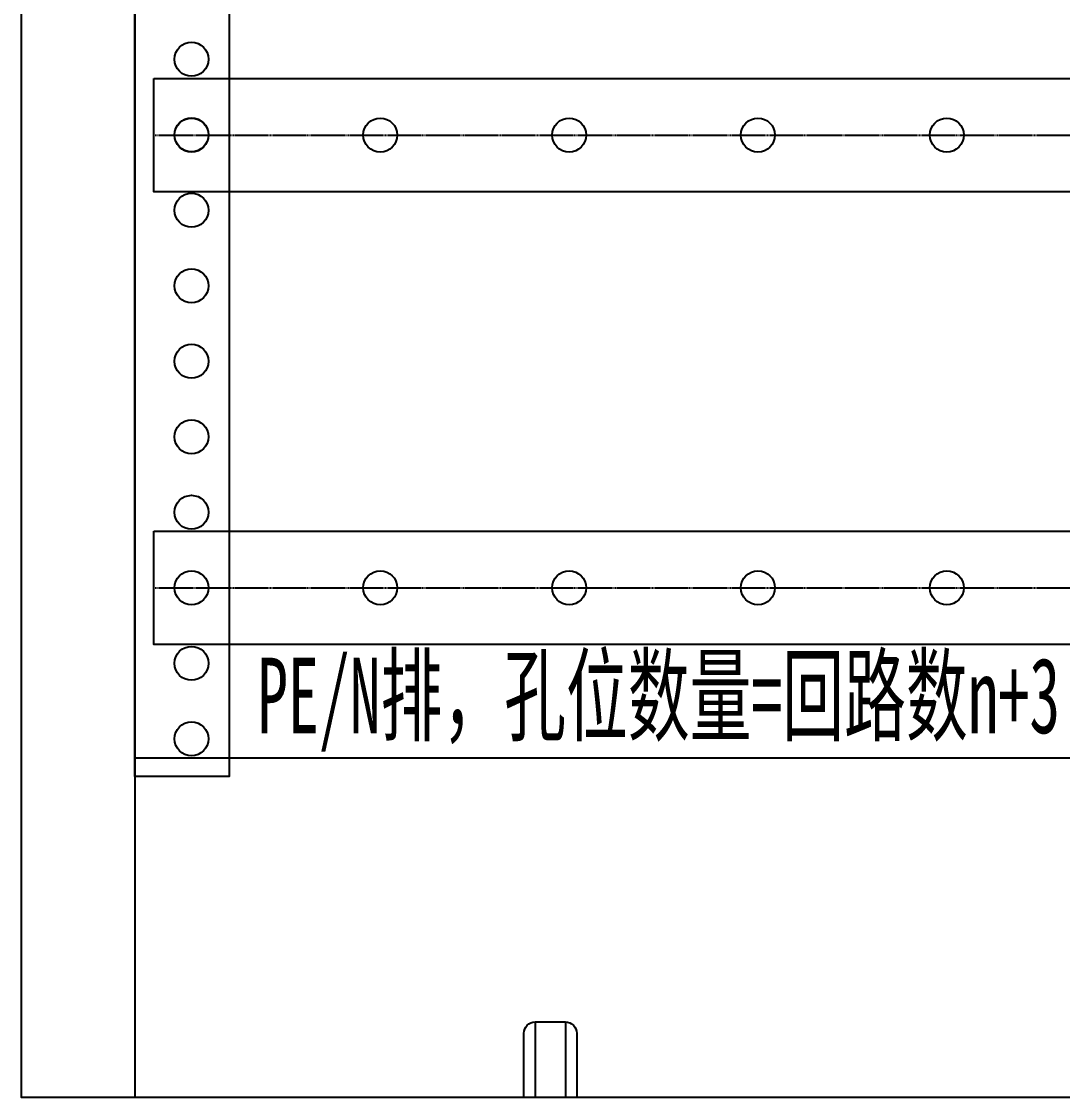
# Model space of a CAD drawing. Extents: x 1461126 to 1461726, y 413223 to 415223.
# Drawn here: x 1461126.3 to 1461402, y 413222.8 to 413507.8 of the extents above; entities that cross this region are included whole.
import ezdxf
from ezdxf.enums import TextEntityAlignment as Align

# ---------------------------------------------------------------- set-up
doc = ezdxf.new("R2010")
doc.units = 0
doc.header["$MEASUREMENT"] = 0
doc.linetypes.add('LYJS-XX', pattern=[0.35, 0.25, -0.1])
doc.layers.add('LY-JS-BJ', color=7, linetype='Continuous')
doc.layers.add('布置图', color=20, linetype='Continuous')
doc.styles.add('宋体', font='', dxfattribs={"width": 0.8, "height": 3.5})
doc.styles.get('宋体').set_extended_font_data('SimSun')

# ---------------------------------------------------------------- blocks, each defined once
blk = doc.blocks.new('*U18')
at = {"layer": 'LY-JS-BJ', "color": 0}
blk.add_circle((0, 0), 4.5, dxfattribs=at)
blk = doc.blocks.new('*U19')
at = {"layer": 'LY-JS-BJ', "color": 0, "linetype": 'ByBlock', "lineweight": -2, "transparency": 16777216}
for p in [(0, 0), (50, 0), (100, 0), (150, 0)]:
    blk.add_blockref('*U18', p, dxfattribs=at)
blk = doc.blocks.new('A$C7A207737')
at = {"layer": 'LY-JS-BJ', "color": 4, "linetype": 'LYJS-XX'}
for p, q in [((-10, 119.93), (520, 119.93)), ((-10, 0), (520, 0))]:
    blk.add_line(p, q, dxfattribs=at)
at = {"layer": 'LY-JS-BJ', "color": 0}
for points in [[(-10, 134.93), (520, 134.93), (520, 104.93), (-10, 104.93)], [(-10, 15), (520, 15), (520, -15), (-10, -15)]]:
    blk.add_lwpolyline(points, close=True, dxfattribs=at)
for centre in [(0, 119.93), (0, 0)]:
    blk.add_circle(centre, 4.5, dxfattribs=at)
for p in [(50, 119.93), (50, 0)]:
    blk.add_blockref('*U19', p, dxfattribs=at)
at = {"layer": 'LY-JS-BJ', "color": 4, "style": '宋体', "width": 0.6}
blk.add_text('PE/N排，孔位数量=回路数n+3', height=20, dxfattribs=at).set_placement((17.41, -28.5), align=Align.MIDDLE_LEFT)
blk = doc.blocks.new('*U21')
at = {"layer": 'LY-JS-BJ', "color": 6}
blk.add_circle((0, 0), 4.5, dxfattribs=at)
blk = doc.blocks.new('*U22')
at = {"layer": 'LY-JS-BJ', "color": 0, "linetype": 'ByBlock', "lineweight": -2, "transparency": 16777216}
for p in [(0, -1600), (0, -1620), (0, -1640), (0, -1660), (0, -1680), (0, -1700), (0, -1720), (0, -1740), (0, -1760), (0, -1780)]:
    blk.add_blockref('*U21', p, dxfattribs=at)
blk = doc.blocks.new('A$C11EF57A1')
at = {"layer": 'LY-JS-BJ', "color": 0, "ltscale": 2}
for p, q in [((-4, 20), (-4, 0)), ((4, 20), (4, 0))]:
    blk.add_line(p, q, dxfattribs=at)
blk.add_lwpolyline([(-4, 20), (4, 20, -0.414214), (7, 17), (7, 0), (-7, 0), (-7, 17, -0.414214)], format="xyb", close=True, dxfattribs=at)

msp = doc.modelspace()

# ---------------------------------------------------------------- linework, layer by layer
at = {"layer": 'LY-JS-BJ', "color": 6, "ltscale": 50}
for points in [[(1461156.34, 415167.76), (1461156.34, 413222.76)], [(1461156.34, 413312.76), (1461696.34, 413312.76)]]:
    msp.add_lwpolyline(points, dxfattribs=at)
at = {"layer": 'LY-JS-BJ', "color": 6, "lineweight": -3}
msp.add_lwpolyline([(1461181.34, 415107.76), (1461181.34, 413307.76), (1461156.34, 413307.76), (1461156.34, 415107.76)], close=True, dxfattribs=at)
at = {"layer": '布置图', "ltscale": 50}
msp.add_lwpolyline([(1461126.34, 415222.76), (1461726.34, 415222.76), (1461726.34, 413222.76), (1461126.34, 413222.76)], close=True, dxfattribs=at)

# ---------------------------------------------------------------- block references
at = {"layer": 'LY-JS-BJ', "color": 6, "lineweight": -3}
for name, p in [('*U22', (1461171.34, 415097.76)), ('A$C7A207737', (1461171.34, 413357.76))]:
    msp.add_blockref(name, p, dxfattribs=at)
at = {"layer": 'LY-JS-BJ', "color": 6, "lineweight": -3, "ltscale": 2}
msp.add_blockref('A$C11EF57A1', (1461266.34, 413222.76), dxfattribs=at)

doc.saveas('drawing.dxf')
